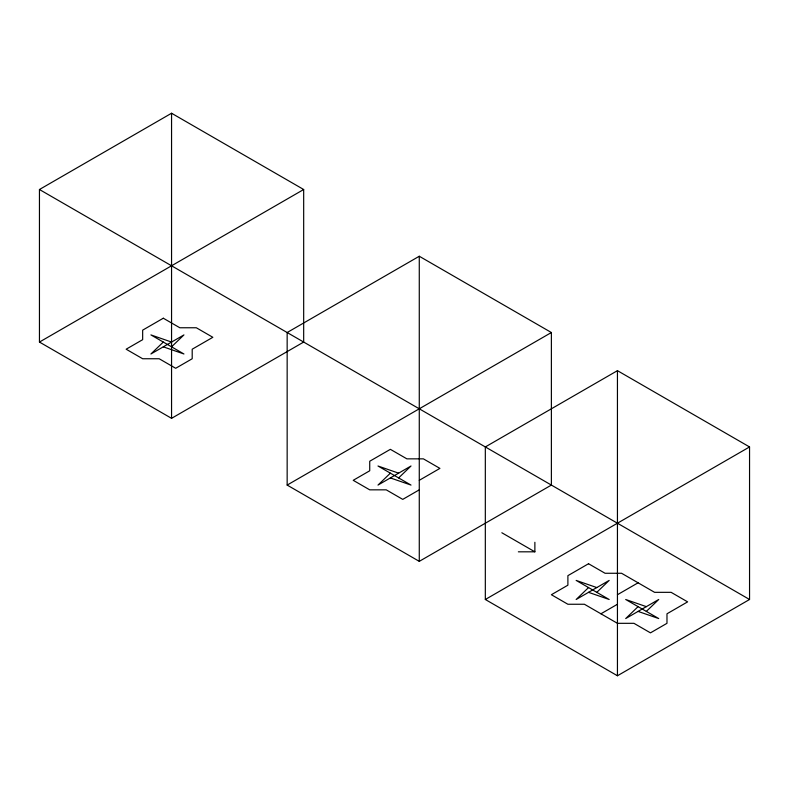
<?xml version="1.0" encoding="UTF-8"?>
<svg xmlns="http://www.w3.org/2000/svg" width="789" height="789" viewBox="0 0 789 789"><rect width="100%" height="100%" fill="white"/><g stroke="black" fill="none" stroke-linecap="round" stroke-linejoin="round"><path stroke-width="1.18" d="M163.303 342.061L150.916 353.985L183.945 334.911L171.558 346.835M390.368 473.163L377.99 485.077L411.01 466.003L398.632 477.927M588.535 587.568L576.157 599.492L609.177 580.418L596.8 592.332M638.084 606.642L625.697 618.556L658.726 599.492L646.339 611.406M39.45 189.508L171.558 113.241L303.676 189.508L303.676 342.061L171.558 418.338L39.45 342.061L39.45 189.508L749.55 599.492L749.55 446.939L617.442 370.662L485.324 446.939L485.324 599.492L617.442 675.759L749.55 599.492M39.45 342.061L303.676 189.508M419.275 256.247L287.157 332.524L287.157 485.077L419.275 561.354L551.383 485.077L551.383 332.524L419.275 256.247L419.275 561.354M287.157 485.077L551.383 332.524M419.275 480.314L439.917 468.39L423.397 458.853L406.887 458.853L390.368 449.326L369.725 461.24L369.725 470.777L353.216 480.314L369.725 489.841L386.245 489.841L402.755 499.378L419.275 489.841M485.324 599.492L749.55 446.939M617.442 594.719L638.084 582.805M600.922 613.793L617.442 604.256M518.353 551.817L534.873 551.817L534.873 542.28M171.558 342.061L150.916 334.911L183.945 353.985L163.303 346.835M398.632 473.163L377.99 466.003L411.01 485.077L390.368 477.927M596.8 587.568L576.157 580.418L609.177 599.492L588.535 592.332M646.339 606.642L625.697 599.492L658.726 618.556L638.084 611.406M501.843 532.753L534.873 551.817M617.442 370.662L617.442 675.759M171.558 113.241L171.558 418.338M163.303 318.223L142.661 330.147L142.661 339.674L126.151 349.211L142.661 358.748L159.181 358.748L175.691 368.285L192.2 358.748L192.2 349.211L212.843 337.298L196.333 327.76L179.823 327.76L163.303 318.223M588.535 563.731L567.893 575.654L567.893 585.182L551.383 594.719L567.893 604.256L584.412 604.256L617.442 623.32L633.952 623.32L650.461 632.857L666.981 623.32L666.981 613.793L687.623 601.869L671.114 592.332L654.594 592.332L621.564 573.268L605.055 573.268L588.535 563.731"/></g></svg>
